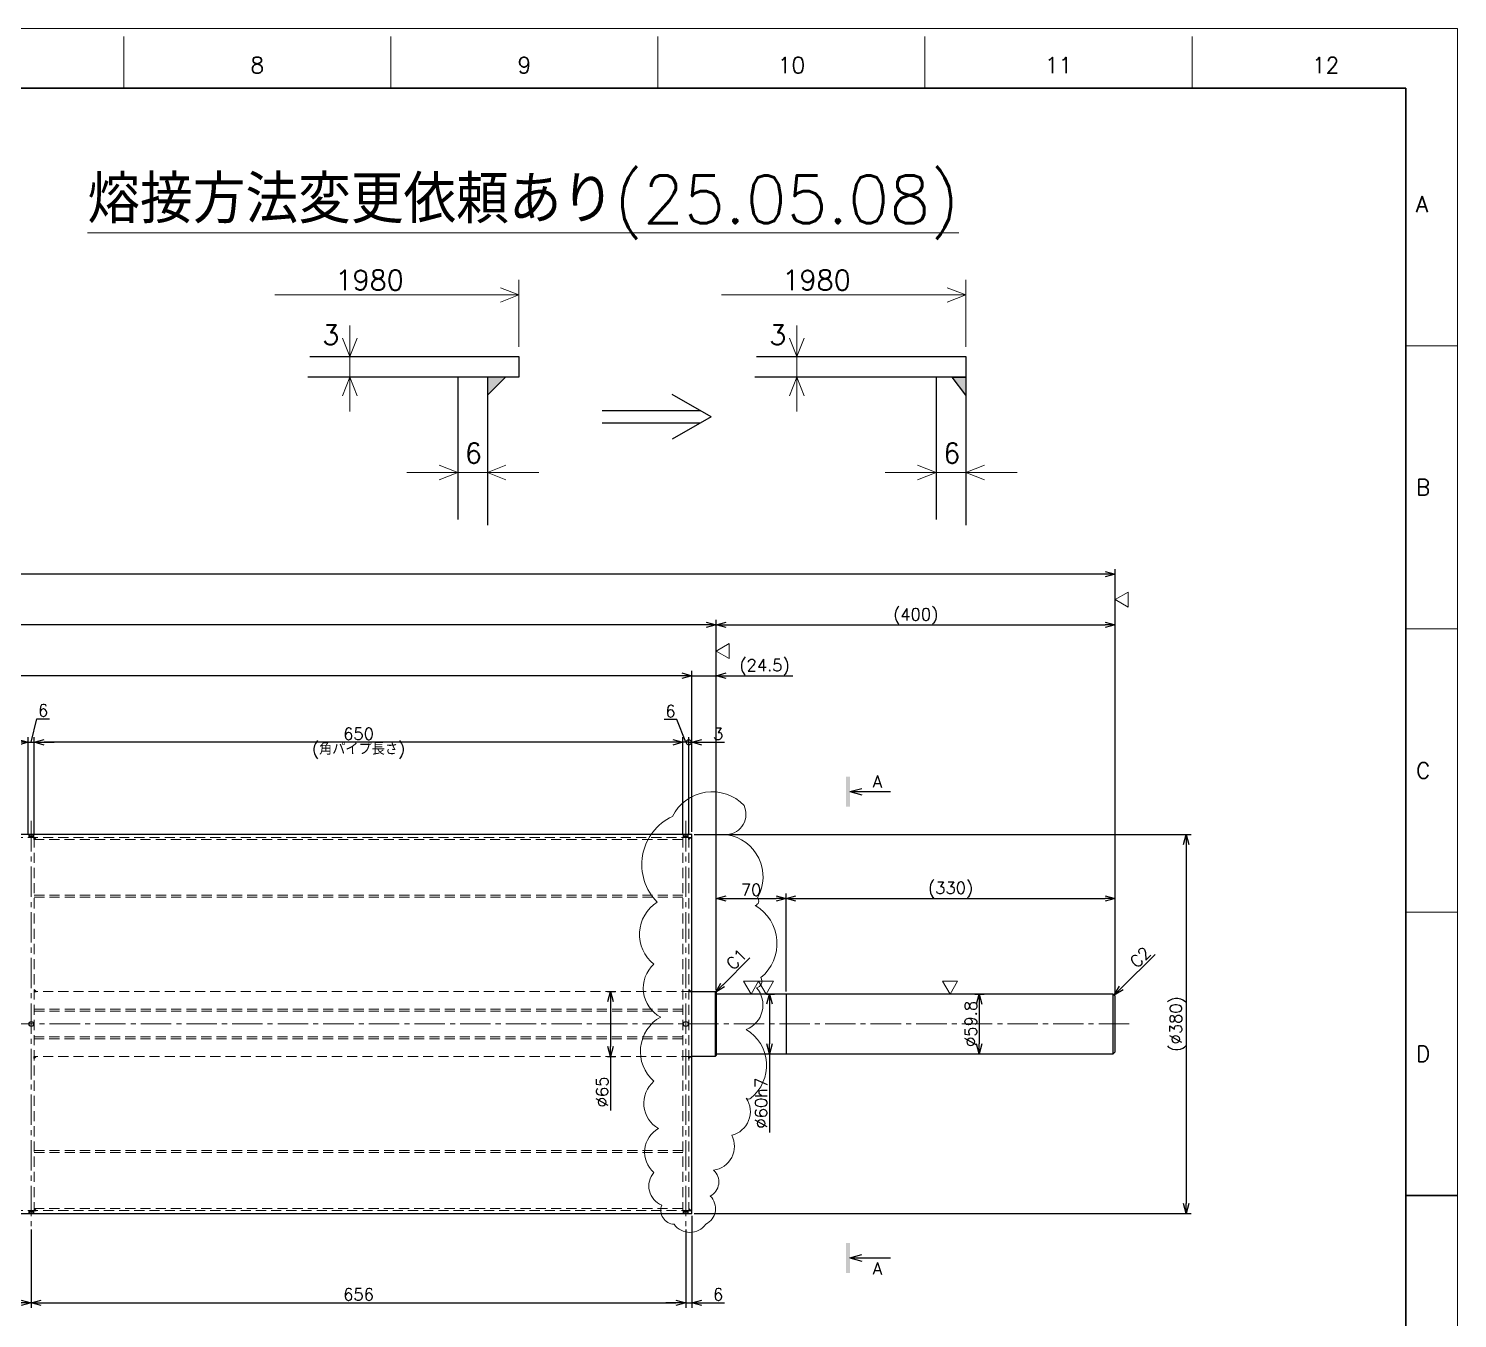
# Model space of a CAD drawing. Header units: millimetres. Extents: x 0 to 3313, y -19 to 2332.
# Drawn here: x 1881 to 3313, y 1038 to 2332 of the extents above; entities that cross this region are included whole.
import ezdxf
from ezdxf.enums import TextEntityAlignment as Align

# ---------------------------------------------------------------- set-up
doc = ezdxf.new("R2010")
doc.units = ezdxf.units.MM
doc.header["$LTSCALE"] = 1.6
doc.header["$PDMODE"] = 99
doc.header["$PDSIZE"] = 1
doc.linetypes.add('CENTER2', pattern=[28.575, 19.05, -3.175, 3.175, -3.175])
doc.linetypes.add('HIDDEN', pattern=[9.525, 6.35, -3.175])
for name, color, linetype, lineweight in [('01_NORMAL', 7, 'Continuous', 25), ('02_SLIM', 4, 'Continuous', 13), ('04_HIDDEN', 2, 'HIDDEN', 13), ('05_CENTER', 4, 'CENTER2', 13), ('07_TEXT', 3, 'Continuous', 13), ('08_DIM', 3, 'Continuous', 13), ('90_FRAME', 5, 'Continuous', 35)]:
    doc.layers.add(name, color=color, linetype=linetype, lineweight=lineweight)
doc.layers.add('91_BLANK', color=5, linetype='Continuous', lineweight=0, plot=False)
doc.styles.add('KSS_TXT', font='txt.shx', dxfattribs={"bigfont": 'extfont2.shx'})
doc.styles.get("Standard").update_dxf_attribs({"font": 'txt.shx', "bigfont": 'extfont2.shx'})
doc.dimstyles.new('KSS_DIM', dxfattribs={"dimscale": 4, "dimtxt": 3, "dimasz": 2.5, "dimexe": 1.25, "dimexo": 0.625, "dimtad": 1, "dimdsep": 46, "dimtxsty": 'KSS_TXT', "dimblk": 'OPEN30', "dimcen": 0, "dimazin": 2, "dimtfac": 0.75, "dimtmove": 0, "dimatfit": 3, "dimldrblk": 'OPEN30', "dimfxl": 1.25, "dimtolj": 1, "dimarcsym": 0})

# ---------------------------------------------------------------- blocks, each defined once
blk = doc.blocks.new('A$C67F20274_1_1')
h = blk.add_hatch(color=3)
h.dxf.hatch_style = 1
h.paths.add_polyline_path([(0, -2), (0, 0), (-2, 0)])
at = {"color": 3}
blk.add_lwpolyline([(0, 0), (-2, 0), (-2, 0), (0, -2)], close=True, dxfattribs=at)
blk = doc.blocks.new('_Open30')
at = {"color": 0, "linetype": 'ByBlock', "lineweight": -2}
for p, q in [((-1, 0.27), (0, 0)), ((0, 0), (-1, -0.27)), ((0, 0), (-1, 0))]:
    blk.add_line(p, q, dxfattribs=at)
blk = doc.blocks.new('*D154')
at = {"layer": '08_DIM', "color": 0, "lineweight": -2, "transparency": 16777216}
for p, q in [((2620.2, 1363.6), (2628.3, 1363.6)), ((2623.3, 1353.6), (2623.3, 1313.6)), ((2620.2, 1303.6), (2628.3, 1303.6)), ((2623.3, 1303.6), (2623.3, 1224.7))]:
    blk.add_line(p, q, dxfattribs=at)
at = {"layer": 'Defpoints', "color": 0, "transparency": 16777216}
for p in [(2617.7, 1363.6), (2617.7, 1303.6), (2623.3, 1303.6)]:
    blk.add_point(p, dxfattribs=at)
at = {"layer": '08_DIM', "color": 0, "lineweight": -2, "transparency": 16777216, "xscale": 10, "yscale": 10, "zscale": 10}
for p, rotation in [((2623.3, 1363.6), 90), ((2623.3, 1303.6), 270)]:
    blk.add_blockref('_Open30', p, dxfattribs=dict(at, rotation=rotation))
at = {"layer": '08_DIM', "color": 0, "transparency": 16777216, "insert": (2614.8, 1254.2), "char_height": 12, "attachment_point": 5, "rotation": 90, "style": 'KSS_TXT'}
blk.add_mtext('\\A1;%%C60h7', dxfattribs=at)
blk = doc.blocks.new('*D155')
at = {"layer": '08_DIM', "color": 0, "lineweight": -2, "transparency": 16777216}
for p, q in [((540.8, 1367.6), (540.8, 1738.8)), ((2559.8, 1733.8), (550.8, 1733.8)), ((2569.8, 1367.6), (2569.8, 1738.8))]:
    blk.add_line(p, q, dxfattribs=at)
at = {"layer": 'Defpoints', "color": 0, "transparency": 16777216}
for p in [(540.8, 1733.8), (540.8, 1365.1), (2569.8, 1365.1)]:
    blk.add_point(p, dxfattribs=at)
at = {"layer": '08_DIM', "color": 0, "lineweight": -2, "transparency": 16777216, "xscale": 10, "yscale": 10, "zscale": 10, "rotation": 180}
blk.add_blockref('_Open30', (540.8, 1733.8), dxfattribs=at)
at = {"layer": '08_DIM', "color": 0, "lineweight": -2, "transparency": 16777216, "xscale": 10, "yscale": 10, "zscale": 10}
blk.add_blockref('_Open30', (2569.8, 1733.8), dxfattribs=at)
at = {"layer": '08_DIM', "color": 0, "transparency": 16777216, "insert": (1555.3, 1742.3), "char_height": 12, "attachment_point": 5, "style": 'KSS_TXT'}
blk.add_mtext('\\A1;2029', dxfattribs=at)
blk = doc.blocks.new('*D156')
at = {"layer": '08_DIM', "color": 0, "lineweight": -2, "transparency": 16777216}
for p, q in [((2460.7, 1366.1), (2469, 1366.1)), ((2464, 1356.1), (2464, 1311.1)), ((2460.7, 1301.1), (2469, 1301.1)), ((2464, 1301.1), (2464, 1246.9))]:
    blk.add_line(p, q, dxfattribs=at)
at = {"layer": 'Defpoints', "color": 0, "transparency": 16777216}
for p in [(2458.2, 1366.1), (2464, 1366.1), (2458.2, 1301.1)]:
    blk.add_point(p, dxfattribs=at)
at = {"layer": '08_DIM', "color": 0, "lineweight": -2, "transparency": 16777216, "xscale": 10, "yscale": 10, "zscale": 10}
for p, rotation in [((2464, 1366.1), 90), ((2464, 1301.1), 270)]:
    blk.add_blockref('_Open30', p, dxfattribs=dict(at, rotation=rotation))
at = {"layer": '08_DIM', "color": 0, "transparency": 16777216, "insert": (2455.5, 1265.4), "char_height": 12, "attachment_point": 5, "rotation": 90, "style": 'KSS_TXT'}
blk.add_mtext('\\A1;%%C65', dxfattribs=at)
blk = doc.blocks.new('*D157')
at = {"layer": '08_DIM', "color": 0, "lineweight": -2, "transparency": 16777216}
for p, q in [((2569.8, 1367.6), (2569.8, 1738.8)), ((2579.8, 1733.8), (2959.8, 1733.8)), ((2969.8, 1364), (2969.8, 1738.8))]:
    blk.add_line(p, q, dxfattribs=at)
at = {"layer": 'Defpoints', "color": 0, "transparency": 16777216}
for p in [(2969.8, 1733.8), (2569.8, 1365.1), (2969.8, 1361.5)]:
    blk.add_point(p, dxfattribs=at)
at = {"layer": '08_DIM', "color": 0, "lineweight": -2, "transparency": 16777216, "xscale": 10, "yscale": 10, "zscale": 10, "rotation": 180}
blk.add_blockref('_Open30', (2569.8, 1733.8), dxfattribs=at)
at = {"layer": '08_DIM', "color": 0, "lineweight": -2, "transparency": 16777216, "xscale": 10, "yscale": 10, "zscale": 10}
blk.add_blockref('_Open30', (2969.8, 1733.8), dxfattribs=at)
at = {"layer": '08_DIM', "color": 0, "transparency": 16777216, "insert": (2769.8, 1742.3), "char_height": 12, "attachment_point": 5, "style": 'KSS_TXT'}
blk.add_mtext('\\A1;(400)', dxfattribs=at)
blk = doc.blocks.new('*D158')
at = {"layer": '08_DIM', "color": 0, "lineweight": -2, "transparency": 16777216}
for p, q in [((469.8, 1365.1), (469.8, 1789.5)), ((2959.8, 1784.5), (479.8, 1784.5)), ((2969.8, 1364), (2969.8, 1789.5))]:
    blk.add_line(p, q, dxfattribs=at)
at = {"layer": 'Defpoints', "color": 0, "transparency": 16777216}
for p in [(469.8, 1784.5), (469.8, 1362.6), (2969.8, 1361.5)]:
    blk.add_point(p, dxfattribs=at)
at = {"layer": '08_DIM', "color": 0, "lineweight": -2, "transparency": 16777216, "xscale": 10, "yscale": 10, "zscale": 10, "rotation": 180}
blk.add_blockref('_Open30', (469.8, 1784.5), dxfattribs=at)
at = {"layer": '08_DIM', "color": 0, "lineweight": -2, "transparency": 16777216, "xscale": 10, "yscale": 10, "zscale": 10}
blk.add_blockref('_Open30', (2969.8, 1784.5), dxfattribs=at)
at = {"layer": '08_DIM', "color": 0, "transparency": 16777216, "insert": (1719.8, 1793), "char_height": 12, "attachment_point": 5, "style": 'KSS_TXT'}
blk.add_mtext('\\A1;2500', dxfattribs=at)
blk = doc.blocks.new('_DotSmall')
at = {"color": 0, "linetype": 'ByBlock', "const_width": 0.5}
blk.add_lwpolyline([(-0.0625, 0, 1), (0.0625, 0, 1)], format="xyb", close=True, dxfattribs=at)
blk = doc.blocks.new('*D159')
at = {"layer": '08_DIM', "color": 0, "lineweight": -2, "transparency": 16777216}
for p, q in [((2542.3, 1523.1), (2542.3, 1621)), ((2545.3, 1526.1), (2545.3, 1621)), ((2542.3, 1616), (2532.3, 1616)), ((2542.3, 1616), (2545.3, 1616)), ((2555.3, 1616), (2578.3, 1616))]:
    blk.add_line(p, q, dxfattribs=at)
at = {"layer": 'Defpoints', "color": 0, "transparency": 16777216}
for p in [(2545.3, 1616), (2542.3, 1520.6), (2545.3, 1523.6)]:
    blk.add_point(p, dxfattribs=at)
at = {"layer": '08_DIM', "color": 0, "lineweight": -2, "transparency": 16777216, "xscale": 10, "yscale": 10, "zscale": 10}
blk.add_blockref('_DotSmall', (2542.3, 1616), dxfattribs=at)
at = {"layer": '08_DIM', "color": 0, "lineweight": -2, "transparency": 16777216, "xscale": 10, "yscale": 10, "zscale": 10, "rotation": 180}
blk.add_blockref('_Open30', (2545.3, 1616), dxfattribs=at)
at = {"layer": '08_DIM', "color": 0, "transparency": 16777216, "insert": (2571.8, 1624.5), "char_height": 12, "attachment_point": 5, "style": 'KSS_TXT'}
blk.add_mtext('\\A1;3', dxfattribs=at)
blk = doc.blocks.new('*D160')
at = {"layer": '08_DIM', "color": 0, "lineweight": -2, "transparency": 16777216}
for p, q in [((565.3, 1526.1), (565.3, 1687.8)), ((2535.3, 1682.8), (575.3, 1682.8)), ((2545.3, 1526.1), (2545.3, 1687.8))]:
    blk.add_line(p, q, dxfattribs=at)
at = {"layer": 'Defpoints', "color": 0, "transparency": 16777216}
for p in [(565.3, 1682.8), (565.3, 1523.6), (2545.3, 1523.6)]:
    blk.add_point(p, dxfattribs=at)
at = {"layer": '08_DIM', "color": 0, "lineweight": -2, "transparency": 16777216, "xscale": 10, "yscale": 10, "zscale": 10, "rotation": 180}
blk.add_blockref('_Open30', (565.3, 1682.8), dxfattribs=at)
at = {"layer": '08_DIM', "color": 0, "lineweight": -2, "transparency": 16777216, "xscale": 10, "yscale": 10, "zscale": 10}
blk.add_blockref('_Open30', (2545.3, 1682.8), dxfattribs=at)
at = {"layer": '08_DIM', "color": 0, "transparency": 16777216, "insert": (1555.3, 1691.3), "char_height": 12, "attachment_point": 5, "style": 'KSS_TXT'}
blk.add_mtext('\\A1;1980', dxfattribs=at)
blk = doc.blocks.new('*D161')
at = {"layer": '08_DIM', "color": 0, "lineweight": -2, "transparency": 16777216}
for p, q in [((2530.5, 1638.8), (2517.5, 1638.8)), ((2539.3, 1616), (2530.5, 1638.8)), ((2536.3, 1523.1), (2536.3, 1621)), ((2542.3, 1523.1), (2542.3, 1621)), ((2526.3, 1616), (2516.3, 1616)), ((2542.3, 1616), (2536.3, 1616)), ((2542.3, 1616), (2536.3, 1616)), ((2542.3, 1616), (2552.3, 1616))]:
    blk.add_line(p, q, dxfattribs=at)
at = {"layer": 'Defpoints', "color": 0, "transparency": 16777216}
for p in [(2536.3, 1616), (2536.3, 1520.6), (2542.3, 1520.6)]:
    blk.add_point(p, dxfattribs=at)
at = {"layer": '08_DIM', "color": 0, "lineweight": -2, "transparency": 16777216, "xscale": 10, "yscale": 10, "zscale": 10}
blk.add_blockref('_Open30', (2536.3, 1616), dxfattribs=at)
at = {"layer": '08_DIM', "color": 0, "lineweight": -2, "transparency": 16777216, "xscale": 10, "yscale": 10, "zscale": 10, "rotation": 180}
blk.add_blockref('_DotSmall', (2542.3, 1616), dxfattribs=at)
at = {"layer": '08_DIM', "color": 0, "transparency": 16777216, "insert": (2524, 1647.3), "char_height": 12, "attachment_point": 5, "style": 'KSS_TXT'}
blk.add_mtext('\\A1;6', dxfattribs=at)
blk = doc.blocks.new('*D166')
at = {"layer": '08_DIM', "color": 0, "lineweight": -2, "transparency": 16777216}
for p, q in [((1883.3, 1616), (1888.7, 1639.5)), ((1888.7, 1639.5), (1901.7, 1639.5)), ((1880.3, 1523.1), (1880.3, 1621)), ((1886.3, 1523.1), (1886.3, 1621)), ((1870.3, 1616), (1860.3, 1616)), ((1880.3, 1616), (1886.3, 1616)), ((1880.3, 1616), (1886.3, 1616)), ((1896.3, 1616), (1906.3, 1616))]:
    blk.add_line(p, q, dxfattribs=at)
at = {"layer": 'Defpoints', "color": 0, "transparency": 16777216}
for p in [(1886.3, 1616), (1880.3, 1520.6), (1886.3, 1520.6)]:
    blk.add_point(p, dxfattribs=at)
at = {"layer": '08_DIM', "color": 0, "lineweight": -2, "transparency": 16777216, "xscale": 10, "yscale": 10, "zscale": 10}
blk.add_blockref('_Open30', (1880.3, 1616), dxfattribs=at)
at = {"layer": '08_DIM', "color": 0, "lineweight": -2, "transparency": 16777216, "xscale": 10, "yscale": 10, "zscale": 10, "rotation": 180}
blk.add_blockref('_Open30', (1886.3, 1616), dxfattribs=at)
at = {"layer": '08_DIM', "color": 0, "transparency": 16777216, "insert": (1895.2, 1648), "char_height": 12, "attachment_point": 5, "style": 'KSS_TXT'}
blk.add_mtext('\\A1;6', dxfattribs=at)
blk = doc.blocks.new('*D167')
at = {"layer": '08_DIM', "color": 0, "lineweight": -2, "transparency": 16777216}
for p, q in [((2547.8, 1523.6), (3046, 1523.6)), ((3041, 1513.6), (3041, 1153.6)), ((2547.8, 1143.6), (3046, 1143.6))]:
    blk.add_line(p, q, dxfattribs=at)
at = {"layer": 'Defpoints', "color": 0, "transparency": 16777216}
for p in [(2545.3, 1523.6), (2545.3, 1143.6), (3041, 1143.6)]:
    blk.add_point(p, dxfattribs=at)
at = {"layer": '08_DIM', "color": 0, "lineweight": -2, "transparency": 16777216, "xscale": 10, "yscale": 10, "zscale": 10}
for p, rotation in [((3041, 1523.6), 90), ((3041, 1143.6), 270)]:
    blk.add_blockref('_Open30', p, dxfattribs=dict(at, rotation=rotation))
at = {"layer": '08_DIM', "color": 0, "transparency": 16777216, "insert": (3032.5, 1333.6), "char_height": 12, "attachment_point": 5, "rotation": 90, "style": 'KSS_TXT'}
blk.add_mtext('\\A1;(%%C380)', dxfattribs=at)
blk = doc.blocks.new('*D168')
at = {"layer": '08_DIM', "color": 0, "lineweight": -2, "transparency": 16777216}
for p, q in [((2569.8, 1367.6), (2569.8, 1464.5)), ((2639.8, 1366.1), (2639.8, 1464.5)), ((2579.8, 1459.5), (2629.8, 1459.5))]:
    blk.add_line(p, q, dxfattribs=at)
at = {"layer": 'Defpoints', "color": 0, "transparency": 16777216}
for p in [(2639.8, 1459.5), (2569.8, 1365.1), (2639.8, 1363.6)]:
    blk.add_point(p, dxfattribs=at)
at = {"layer": '08_DIM', "color": 0, "lineweight": -2, "transparency": 16777216, "xscale": 10, "yscale": 10, "zscale": 10, "rotation": 180}
blk.add_blockref('_Open30', (2569.8, 1459.5), dxfattribs=at)
at = {"layer": '08_DIM', "color": 0, "lineweight": -2, "transparency": 16777216, "xscale": 10, "yscale": 10, "zscale": 10}
blk.add_blockref('_Open30', (2639.8, 1459.5), dxfattribs=at)
at = {"layer": '08_DIM', "color": 0, "transparency": 16777216, "insert": (2604.8, 1468), "char_height": 12, "attachment_point": 5, "style": 'KSS_TXT'}
blk.add_mtext('\\A1;70', dxfattribs=at)
blk = doc.blocks.new('*D169')
at = {"layer": '08_DIM', "color": 0, "lineweight": -2, "transparency": 16777216}
for p, q in [((2639.8, 1366.1), (2639.8, 1464.5)), ((2969.8, 1364), (2969.8, 1464.5)), ((2649.8, 1459.5), (2959.8, 1459.5))]:
    blk.add_line(p, q, dxfattribs=at)
at = {"layer": 'Defpoints', "color": 0, "transparency": 16777216}
for p in [(2969.8, 1459.5), (2639.8, 1363.6), (2969.8, 1361.5)]:
    blk.add_point(p, dxfattribs=at)
at = {"layer": '08_DIM', "color": 0, "lineweight": -2, "transparency": 16777216, "xscale": 10, "yscale": 10, "zscale": 10, "rotation": 180}
blk.add_blockref('_Open30', (2639.8, 1459.5), dxfattribs=at)
at = {"layer": '08_DIM', "color": 0, "lineweight": -2, "transparency": 16777216, "xscale": 10, "yscale": 10, "zscale": 10}
blk.add_blockref('_Open30', (2969.8, 1459.5), dxfattribs=at)
at = {"layer": '08_DIM', "color": 0, "transparency": 16777216, "insert": (2804.8, 1468), "char_height": 12, "attachment_point": 5, "style": 'KSS_TXT'}
blk.add_mtext('\\A1;(330)', dxfattribs=at)
blk = doc.blocks.new('*D170')
at = {"layer": '08_DIM', "color": 0, "lineweight": -2, "transparency": 16777216}
for p, q in [((2829, 1363.5), (2838.5, 1363.5)), ((2833.5, 1353.5), (2833.5, 1313.7)), ((2829, 1303.7), (2838.5, 1303.7))]:
    blk.add_line(p, q, dxfattribs=at)
at = {"layer": 'Defpoints', "color": 0, "transparency": 16777216}
for p in [(2826.5, 1363.5), (2826.5, 1303.7), (2833.5, 1303.7)]:
    blk.add_point(p, dxfattribs=at)
at = {"layer": '08_DIM', "color": 0, "lineweight": -2, "transparency": 16777216, "xscale": 10, "yscale": 10, "zscale": 10}
for p, rotation in [((2833.5, 1363.5), 90), ((2833.5, 1303.7), 270)]:
    blk.add_blockref('_Open30', p, dxfattribs=dict(at, rotation=rotation))
at = {"layer": '08_DIM', "color": 0, "transparency": 16777216, "insert": (2825, 1333.6), "char_height": 12, "attachment_point": 5, "rotation": 90, "style": 'KSS_TXT'}
blk.add_mtext('\\A1;%%C59.8', dxfattribs=at)
blk = doc.blocks.new('*D172')
at = {"layer": '08_DIM', "color": 0, "lineweight": -2, "transparency": 16777216}
for p, q in [((1886.3, 1523.1), (1886.3, 1621)), ((2536.3, 1523.1), (2536.3, 1621)), ((2526.3, 1616), (1896.3, 1616))]:
    blk.add_line(p, q, dxfattribs=at)
at = {"layer": 'Defpoints', "color": 0, "transparency": 16777216}
for p in [(1886.3, 1616), (1886.3, 1520.6), (2536.3, 1520.6)]:
    blk.add_point(p, dxfattribs=at)
at = {"layer": '08_DIM', "color": 0, "lineweight": -2, "transparency": 16777216, "xscale": 10, "yscale": 10, "zscale": 10, "rotation": 180}
blk.add_blockref('_Open30', (1886.3, 1616), dxfattribs=at)
at = {"layer": '08_DIM', "color": 0, "lineweight": -2, "transparency": 16777216, "xscale": 10, "yscale": 10, "zscale": 10}
blk.add_blockref('_Open30', (2536.3, 1616), dxfattribs=at)
at = {"layer": '08_DIM', "color": 0, "transparency": 16777216, "char_height": 12, "attachment_point": 5, "style": 'KSS_TXT'}
for s, insert in [('\\A1;650', (2211.3, 1624.5)), ('\\A1;(角パイプ長さ)', (2211.3, 1607.5))]:
    blk.add_mtext(s, dxfattribs=dict(at, insert=insert))
blk = doc.blocks.new('*D176')
at = {"layer": '08_DIM', "color": 0, "lineweight": -2, "transparency": 16777216}
for p, q in [((2535.3, 1682.8), (2525.3, 1682.8)), ((2545.3, 1526.1), (2545.3, 1687.8)), ((2545.3, 1682.8), (2569.8, 1682.8)), ((2569.8, 1367.6), (2569.8, 1687.8)), ((2579.8, 1682.8), (2646.8, 1682.8))]:
    blk.add_line(p, q, dxfattribs=at)
at = {"layer": 'Defpoints', "color": 0, "transparency": 16777216}
for p in [(2569.8, 1682.8), (2545.3, 1523.6), (2569.8, 1365.1)]:
    blk.add_point(p, dxfattribs=at)
at = {"layer": '08_DIM', "color": 0, "lineweight": -2, "transparency": 16777216, "xscale": 10, "yscale": 10, "zscale": 10}
blk.add_blockref('_Open30', (2545.3, 1682.8), dxfattribs=at)
at = {"layer": '08_DIM', "color": 0, "lineweight": -2, "transparency": 16777216, "xscale": 10, "yscale": 10, "zscale": 10, "rotation": 180}
blk.add_blockref('_Open30', (2569.8, 1682.8), dxfattribs=at)
at = {"layer": '08_DIM', "color": 0, "transparency": 16777216, "insert": (2618.3, 1691.3), "char_height": 12, "attachment_point": 5, "style": 'KSS_TXT'}
blk.add_mtext('\\A1;(24.5)', dxfattribs=at)
blk = doc.blocks.new('*D177')
at = {"layer": '08_DIM', "color": 0, "lineweight": -2, "transparency": 16777216}
blk.add_line((2975.9, 1369.5), (3009.7, 1403.3), dxfattribs=at)
at = {"layer": 'Defpoints', "color": 0, "transparency": 16777216}
for p in [(3032.9, 1426.6), (3032.9, 1426.6), (2968.8, 1362.5)]:
    blk.add_point(p, dxfattribs=at)
at = {"layer": '08_DIM', "color": 0, "lineweight": -2, "transparency": 16777216, "xscale": 10, "yscale": 10, "zscale": 10, "rotation": 225}
blk.add_blockref('_Open30', (2968.8, 1362.5), dxfattribs=at)
at = {"layer": '08_DIM', "color": 0, "transparency": 16777216, "insert": (2994.9, 1400.5), "char_height": 12, "attachment_point": 5, "rotation": 45, "style": 'KSS_TXT'}
blk.add_mtext('\\A1;C2', dxfattribs=at)
blk = doc.blocks.new('*D178')
at = {"layer": '08_DIM', "color": 0, "lineweight": -2, "transparency": 16777216}
blk.add_line((2576.4, 1372.6), (2603.7, 1399.9), dxfattribs=at)
at = {"layer": 'Defpoints', "color": 0, "transparency": 16777216}
for p in [(2623.2, 1419.4), (2623.2, 1419.4), (2569.3, 1365.6)]:
    blk.add_point(p, dxfattribs=at)
at = {"layer": '08_DIM', "color": 0, "lineweight": -2, "transparency": 16777216, "xscale": 10, "yscale": 10, "zscale": 10, "rotation": 225}
blk.add_blockref('_Open30', (2569.3, 1365.6), dxfattribs=at)
at = {"layer": '08_DIM', "color": 0, "transparency": 16777216, "insert": (2590.2, 1398.5), "char_height": 12, "attachment_point": 5, "rotation": 45, "style": 'KSS_TXT'}
blk.add_mtext('\\A1;C1', dxfattribs=at)
blk = doc.blocks.new('p1ba02')
for p, q in [((-1.5, 2.6), (1.5, 2.6)), ((0, 0), (-1.5, 2.6)), ((1.5, 2.6), (0, 0)), ((3, 0), (1.5, 2.6)), ((1.5, 2.6), (4.5, 2.6)), ((4.5, 2.6), (3, 0))]:
    blk.add_line(p, q)
blk = doc.blocks.new('p1ba01')
for p, q in [((0, 0), (-1.5, 2.6)), ((-1.5, 2.6), (1.5, 2.6)), ((1.5, 2.6), (0, 0))]:
    blk.add_line(p, q)
blk = doc.blocks.new('*D185')
at = {"layer": '08_DIM', "color": 0, "lineweight": -2, "transparency": 16777216}
for p, q in [((1227.3, 1127.5), (1227.3, 1048.9)), ((1883.3, 1127.5), (1883.3, 1048.9)), ((1237.3, 1053.9), (1873.3, 1053.9))]:
    blk.add_line(p, q, dxfattribs=at)
at = {"layer": 'Defpoints', "color": 0, "transparency": 16777216}
for p in [(1227.3, 1130), (1883.3, 1130), (1883.3, 1053.9)]:
    blk.add_point(p, dxfattribs=at)
at = {"layer": '08_DIM', "color": 0, "lineweight": -2, "transparency": 16777216, "xscale": 10, "yscale": 10, "zscale": 10, "rotation": 180}
blk.add_blockref('_Open30', (1227.3, 1053.9), dxfattribs=at)
at = {"layer": '08_DIM', "color": 0, "lineweight": -2, "transparency": 16777216, "xscale": 10, "yscale": 10, "zscale": 10}
blk.add_blockref('_Open30', (1883.3, 1053.9), dxfattribs=at)
at = {"layer": '08_DIM', "color": 0, "transparency": 16777216, "insert": (1555.3, 1062.4), "char_height": 12, "attachment_point": 5, "style": 'KSS_TXT'}
blk.add_mtext('\\A1;656', dxfattribs=at)
blk = doc.blocks.new('*D186')
at = {"layer": '08_DIM', "color": 0, "lineweight": -2, "transparency": 16777216}
for p, q in [((1883.3, 1127.5), (1883.3, 1048.9)), ((2539.3, 1127.5), (2539.3, 1048.9)), ((1893.3, 1053.9), (2529.3, 1053.9))]:
    blk.add_line(p, q, dxfattribs=at)
at = {"layer": 'Defpoints', "color": 0, "transparency": 16777216}
for p in [(1883.3, 1130), (2539.3, 1130), (2539.3, 1053.9)]:
    blk.add_point(p, dxfattribs=at)
at = {"layer": '08_DIM', "color": 0, "lineweight": -2, "transparency": 16777216, "xscale": 10, "yscale": 10, "zscale": 10, "rotation": 180}
blk.add_blockref('_Open30', (1883.3, 1053.9), dxfattribs=at)
at = {"layer": '08_DIM', "color": 0, "lineweight": -2, "transparency": 16777216, "xscale": 10, "yscale": 10, "zscale": 10}
blk.add_blockref('_Open30', (2539.3, 1053.9), dxfattribs=at)
at = {"layer": '08_DIM', "color": 0, "transparency": 16777216, "insert": (2211.3, 1062.4), "char_height": 12, "attachment_point": 5, "style": 'KSS_TXT'}
blk.add_mtext('\\A1;656', dxfattribs=at)
blk = doc.blocks.new('*D187')
at = {"layer": '08_DIM', "color": 0, "lineweight": -2, "transparency": 16777216}
for p, q in [((2545.3, 1141.1), (2545.3, 1048.9)), ((2539.3, 1127.5), (2539.3, 1048.9)), ((2529.3, 1053.9), (2519.3, 1053.9)), ((2539.3, 1053.9), (2545.3, 1053.9)), ((2555.3, 1053.9), (2578.3, 1053.9))]:
    blk.add_line(p, q, dxfattribs=at)
at = {"layer": 'Defpoints', "color": 0, "transparency": 16777216}
for p in [(2545.3, 1143.6), (2539.3, 1130), (2545.3, 1053.9)]:
    blk.add_point(p, dxfattribs=at)
at = {"layer": '08_DIM', "color": 0, "lineweight": -2, "transparency": 16777216, "xscale": 10, "yscale": 10, "zscale": 10}
blk.add_blockref('_Open30', (2539.3, 1053.9), dxfattribs=at)
at = {"layer": '08_DIM', "color": 0, "lineweight": -2, "transparency": 16777216, "xscale": 10, "yscale": 10, "zscale": 10, "rotation": 180}
blk.add_blockref('_Open30', (2545.3, 1053.9), dxfattribs=at)
at = {"layer": '08_DIM', "color": 0, "transparency": 16777216, "insert": (2571.8, 1062.4), "char_height": 12, "attachment_point": 5, "style": 'KSS_TXT'}
blk.add_mtext('\\A1;6', dxfattribs=at)
blk = doc.blocks.new('seca02')
for q in [(3.5, 0.8), (3.5, -0.8), (10.64, 0)]:
    blk.add_line((0.5, 0), q)
blk.add_solid([(-0.5, 3.76), (-0.5, -3.76), (0.5, 3.76), (0.5, -3.76)])
blk.add_attdef('A', text='', height=3).set_placement((7.37, 2.5), align=Align.MIDDLE)

msp = doc.modelspace()

# ---------------------------------------------------------------- hatches: boundary and pattern name
h = msp.add_hatch(color=1)
h.dxf.hatch_style = 1
h.paths.add_polyline_path([(2358.515, 1982.156), (2340.515, 1982.156), (2340.515, 1964.156)])
h = msp.add_hatch(color=1)
h.dxf.hatch_style = 1
h.paths.add_polyline_path([(2820.043, 1964.156), (2820.043, 1982.156), (2806.384, 1982.156)])
h = msp.add_hatch(color=3)
h.dxf.hatch_style = 1
h.paths.add_polyline_path([(1885.819, 1520.563), (1885.819, 1522.776, -0.11176047), (1883.319, 1522.211), (1883.319, 1520.563)])
h.paths.add_polyline_path([(1883.319, 1520.563), (1883.319, 1522.211, -0.11176198), (1880.819, 1522.776), (1880.819, 1520.563)])
h = msp.add_hatch(color=3)
h.dxf.hatch_style = 1
h.paths.add_polyline_path([(2536.819, 1520.563), (2536.819, 1522.776, 0.11176047), (2539.319, 1522.211), (2539.319, 1520.563)])
h.paths.add_polyline_path([(2539.319, 1520.563), (2539.319, 1522.211, 0.11176198), (2541.819, 1522.776), (2541.819, 1520.563)])
h = msp.add_hatch(color=3)
h.dxf.hatch_style = 1
h.paths.add_polyline_path([(1880.819, 1146.563), (1880.819, 1144.35, -0.11176047), (1883.319, 1144.916), (1883.319, 1146.563)])
h.paths.add_polyline_path([(1883.319, 1146.563), (1883.319, 1144.916, -0.11176198), (1885.819, 1144.35), (1885.819, 1146.563)])
h = msp.add_hatch(color=3)
h.dxf.hatch_style = 1
h.paths.add_polyline_path([(2541.819, 1146.563), (2541.819, 1144.35, 0.11176047), (2539.319, 1144.916), (2539.319, 1146.563)])
h.paths.add_polyline_path([(2539.319, 1146.563), (2539.319, 1144.916, 0.11176198), (2536.819, 1144.35), (2536.819, 1146.563)])

# ---------------------------------------------------------------- linework, layer by layer
for p, q in [((2564.665, 1942.433), (2525.791, 1964.876)), ((2455.485, 1948.614), (2553.959, 1948.614)), ((2455.485, 1936.253), (2553.959, 1936.253)), ((2564.665, 1942.433), (2525.791, 1919.991)), ((2639.819, 1363.563), (2639.819, 1303.563))]:
    msp.add_line(p, q)
at = {"color": 0}
for p, q in [((2545.319, 1366.063), (2568.819, 1366.063)), ((2568.819, 1366.063), (2568.819, 1301.063)), ((2568.819, 1366.063), (2569.819, 1365.063)), ((2569.819, 1365.063), (2569.819, 1302.063)), ((2639.819, 1363.563), (2569.819, 1363.563)), ((2967.819, 1363.463), (2639.819, 1363.463)), ((2967.819, 1303.663), (2967.819, 1363.463)), ((2967.819, 1363.463), (2969.819, 1361.463)), ((2969.819, 1305.663), (2969.819, 1361.463)), ((2569.819, 1303.563), (2639.819, 1303.563)), ((2639.819, 1303.663), (2967.819, 1303.663)), ((2969.819, 1305.663), (2967.819, 1303.663)), ((2568.819, 1301.063), (2545.319, 1301.063)), ((2568.819, 1301.063), (2569.819, 1302.063))]:
    msp.add_line(p, q, dxfattribs=at)
at = {"color": 1}
for points in [[(2340.515, 1982.156), (2340.515, 1964.156), (2358.515, 1982.156), (2340.515, 1982.156)], [(2820.043, 1982.156), (2820.043, 1964.156), (2806.384, 1982.156), (2820.043, 1982.156)]]:
    msp.add_lwpolyline(points, dxfattribs=at)
at = {"color": 0}
msp.add_lwpolyline([(2545.319, 1523.563), (565.319, 1523.563), (565.319, 1143.563), (2545.319, 1143.563)], close=True, dxfattribs=at)
for centre in [(1883.319, 1333.563), (2539.319, 1333.563)]:
    msp.add_circle(centre, 2.5)
at = {"color": 3}
for centre, start, end in [((1883.319, 1528.016), 244.492066, 295.507934), ((2539.319, 1528.016), 244.492066, 295.507934), ((1883.319, 1139.11), 64.492066, 115.507934), ((2539.319, 1139.11), 64.492066, 115.507934)]:
    msp.add_arc(centre, 5.805, start, end, dxfattribs=at)
at = {"layer": '01_NORMAL', "color": 1}
for p, q in [((2310.826, 1982.156), (2310.826, 1839.341)), ((2340.515, 1982.156), (2340.515, 1833.777)), ((2790.354, 1982.156), (2790.354, 1839.341)), ((2820.043, 1982.156), (2820.043, 1833.777))]:
    msp.add_line(p, q, dxfattribs=at)
for points in [[(2162.381, 2002.756), (2372.059, 2002.756), (2372.059, 1982.156), (2160.526, 1982.156)], [(2610.366, 2002.756), (2820.043, 2002.756), (2820.043, 1982.156), (2608.51, 1982.156)]]:
    msp.add_lwpolyline(points, dxfattribs=at)
at = {"layer": '02_SLIM', "color": 1}
msp.add_lwpolyline([(2526.02, 1541.638, -0.52056705), (2597.752, 1552.727, -0.52056705), (2597.752, 1552.727, -0.52056705), (2580.811, 1523.376, -0.52056705), (2611.304, 1460.159, -0.52056705), (2611.304, 1460.159, -0.52056705), (2609.045, 1452.257, -0.52056705), (2614.692, 1380.009, -0.52056705), (2614.692, 1380.009, -0.52056705), (2610.175, 1369.849, -0.52056705), (2600.01, 1328.08, -0.52056705), (2604.528, 1259.219, -0.52056705), (2604.528, 1259.219, -0.52056705), (2600.01, 1259.219, -0.52056705), (2585.328, 1221.966, -0.52056705), (2567.259, 1186.97, -0.52056705), (2563.87, 1161.006, -0.52056705), (2559.353, 1132.784, -0.52056705), (2527.731, 1132.784, -0.52056705), (2515.308, 1151.975, -0.52056705), (2507.402, 1184.713, -0.52056705), (2511.919, 1228.739, -0.52056705), (2507.402, 1276.152, -0.52056705), (2514.178, 1340.498, -0.52056705), (2507.402, 1393.555, -0.52056705), (2510.79, 1455.643, -0.52056705)], format="xyb", close=True, dxfattribs=at)
at = {"layer": '04_HIDDEN'}
for p, q in [((2545.319, 1520.563), (565.319, 1520.563)), ((1880.819, 1523.563), (1880.819, 1520.563)), ((1885.819, 1523.563), (1885.819, 1520.563)), ((1886.319, 1520.563), (1886.319, 1146.563)), ((2536.319, 1518.563), (1886.319, 1518.563)), ((2536.319, 1520.563), (2536.319, 1146.563)), ((2536.819, 1523.563), (2536.819, 1520.563)), ((2541.819, 1523.563), (2541.819, 1520.563)), ((2542.319, 1520.563), (2542.319, 1146.563)), ((1886.319, 1462.563), (2536.319, 1462.563)), ((1886.319, 1460.563), (2536.319, 1460.563)), ((2545.319, 1366.063), (1886.319, 1366.063)), ((1886.319, 1348.563), (2536.319, 1348.563)), ((1886.319, 1346.563), (2536.319, 1346.563)), ((2536.319, 1320.563), (1886.319, 1320.563)), ((2536.319, 1318.563), (1886.319, 1318.563)), ((2545.319, 1301.063), (1886.319, 1301.063)), ((1886.319, 1206.563), (2536.319, 1206.563)), ((1886.319, 1204.563), (2536.319, 1204.563)), ((2545.319, 1146.563), (565.319, 1146.563)), ((1880.819, 1143.563), (1880.819, 1146.563)), ((1885.819, 1143.563), (1885.819, 1146.563)), ((2536.319, 1148.563), (1886.319, 1148.563)), ((2536.819, 1143.563), (2536.819, 1146.563)), ((2541.819, 1143.563), (2541.819, 1146.563))]:
    msp.add_line(p, q, dxfattribs=at)
at = {"layer": '05_CENTER'}
for p, q in [((1883.319, 1537.115), (1883.319, 1130.012)), ((2539.319, 1537.115), (2539.319, 1130.012)), ((2983.722, 1333.563), (454.049, 1333.563))]:
    msp.add_line(p, q, dxfattribs=at)
at = {"layer": '08_DIM'}
for p, q in [((2372.059, 2012.512), (2372.059, 2079.821)), ((2820.043, 2012.512), (2820.043, 2079.821)), ((2372.059, 2064.551), (2127.25, 2064.551)), ((2372.059, 2064.551), (2353.453, 2071.871)), ((2372.059, 2064.551), (2353.453, 2057.23)), ((2820.043, 2064.551), (2575.234, 2064.551)), ((2820.043, 2064.551), (2801.437, 2071.871)), ((2820.043, 2064.551), (2801.437, 2057.23)), ((2202.642, 2033.798), (2202.642, 1947.831)), ((2650.626, 2033.798), (2650.626, 1947.831)), ((2202.642, 2002.756), (2195.321, 2021.363)), ((2202.642, 2002.756), (2209.962, 2021.363)), ((2650.626, 2002.756), (2643.306, 2021.363)), ((2650.626, 2002.756), (2657.946, 2021.363)), ((2202.642, 1982.156), (2195.321, 1963.55)), ((2202.642, 1982.156), (2209.962, 1963.55)), ((2650.626, 1982.156), (2643.306, 1963.55)), ((2650.626, 1982.156), (2657.946, 1963.55)), ((2310.826, 1886.435), (2292.219, 1893.755)), ((2340.515, 1886.435), (2359.121, 1893.755)), ((2790.354, 1886.435), (2771.748, 1893.755)), ((2820.043, 1886.435), (2838.65, 1893.755)), ((2391.915, 1886.435), (2259.716, 1886.435)), ((2310.826, 1886.435), (2292.219, 1879.114)), ((2340.515, 1886.435), (2359.121, 1879.114)), ((2871.444, 1886.435), (2739.245, 1886.435)), ((2790.354, 1886.435), (2771.748, 1879.114)), ((2820.043, 1886.435), (2838.65, 1879.114))]:
    msp.add_line(p, q, dxfattribs=at)
at = {"layer": '90_FRAME', "color": 4, "lineweight": 13}
for p, q in [((1975.903, 2271.831), (1975.903, 2323.679)), ((2243.637, 2271.831), (2243.637, 2323.679)), ((2511.371, 2271.831), (2511.371, 2323.679)), ((2779.104, 2271.831), (2779.104, 2323.679)), ((3046.838, 2271.831), (3046.838, 2323.679)), ((3312.803, 2013.69), (3260.956, 2013.69)), ((3312.803, 1729.701), (3260.956, 1729.701)), ((3312.803, 1445.713), (3260.956, 1445.713))]:
    msp.add_line(p, q, dxfattribs=at)
at = {"layer": '90_FRAME'}
msp.add_line((3312.803, 1161.724), (3260.956, 1161.724), dxfattribs=at)
msp.add_lwpolyline([(155.384, 51.616), (3260.956, 51.616), (3260.956, 2271.831), (155.384, 2271.831)], close=True, dxfattribs=at)
at = {"layer": '91_BLANK'}
msp.add_lwpolyline([(0, 0), (3312.803, 0), (3312.803, 2331.679), (0, 2331.679)], close=True, dxfattribs=at)

# ---------------------------------------------------------------- block references
at = {"xscale": 4, "yscale": 4, "zscale": 4}
msp.add_blockref('seca02', (2701.883, 1566.567), dxfattribs=at).add_auto_attribs({'A': 'A'})
at = {"extrusion": (0, 0, -1), "zscale": -1}
for p in [(-1886.319, 1520.563), (-2542.319, 1520.563), (-1886.319, 1301.063), (-2542.319, 1301.063)]:
    msp.add_blockref('A$C67F20274_1_1', p, dxfattribs=at)
at = {"rotation": 180}
for p in [(1886.319, 1366.063), (2542.319, 1366.063), (1886.319, 1146.563), (2542.319, 1146.563)]:
    msp.add_blockref('A$C67F20274_1_1', p, dxfattribs=at)
ref = msp.add_blockref('seca02', (2701.883, 1099.051), dxfattribs=dict(xscale=4, yscale=4, zscale=4))
ref.add_attrib('A', 'A', dxfattribs={"height": 12}).set_placement((2731.382, 1088.52), align=Align.MIDDLE)
at = {"layer": '08_DIM', "xscale": 5, "yscale": 5, "zscale": 5, "rotation": 270}
for p in [(2969.819, 1759.085), (2569.819, 1707.553)]:
    msp.add_blockref('p1ba01', p, dxfattribs=at)
at = {"layer": '08_DIM', "xscale": 5, "yscale": 5, "zscale": 5}
for name, p in [('p1ba02', (2604.819, 1363.563)), ('p1ba01', (2804.238, 1363.463))]:
    msp.add_blockref(name, p, dxfattribs=at)

# ---------------------------------------------------------------- texts
at = {"layer": '07_TEXT', "ltscale": 2, "char_height": 20, "attachment_point": 1}
for s, insert in [('1980', (2188.16, 2089.467)), ('1980', (2636.144, 2089.467)), ('3', (2174.976, 2034.549)), ('3', (2622.96, 2034.549)), ('6', (2317.903, 1915.93)), ('6', (2797.431, 1915.93))]:
    msp.add_mtext_dynamic_manual_height_columns(s, width=86.10152, gutter_width=15, heights=[37.612], dxfattribs=dict(at, insert=insert))
at = {"layer": '08_DIM', "color": 1, "style": 'KSS_TXT'}
msp.add_text('%%U熔接方法変更依頼あり(25.05.08)', height=48, dxfattribs=at).set_placement((1939.588, 2136.479))
at = {"layer": '90_FRAME', "color": 0, "lineweight": 13, "style": 'KSS_TXT'}
for s, p in [('8', (2109.77, 2282.158)), ('9', (2377.504, 2282.158)), ('10', (2645.237, 2282.158)), ('11', (2912.971, 2282.158)), ('12', (3180.705, 2282.158))]:
    msp.add_text(s, height=16, dxfattribs=at).set_placement(p, align=Align.BOTTOM_CENTER)
for s, p in [('A', (3271.263, 2155.685)), ('B', (3271.263, 1871.696)), ('C', (3271.263, 1587.707)), ('D', (3271.263, 1303.718))]:
    msp.add_text(s, height=16, dxfattribs=at).set_placement(p, align=Align.MIDDLE_LEFT)

# ---------------------------------------------------------------- dimensions: what is measured, and where the dimension line sits
at = {"layer": '08_DIM'}
for base, p1, p2, override, picture, middle in [((469.819, 1784.503), (2969.819, 1361.463), (469.819, 1362.563), {"dimscale": 4}, '*D158', (1719.819, 1793.003)), ((540.819, 1733.772), (2569.819, 1365.063), (540.819, 1365.063), {"dimscale": 4}, '*D155', (1555.319, 1742.272)), ((565.319, 1682.823), (2545.319, 1523.563), (565.319, 1523.563), {"dimscale": 4, "dimarcsym": 1}, '*D160', (1555.319, 1691.323)), ((1886.319, 1616.019), (2536.319, 1520.563), (1886.319, 1520.563), {"dimscale": 4, "dimpost": '\\X(角パイプ長さ)'}, '*D172', (2211.319, 1616.019)), ((2545.319, 1616.019), (2542.319, 1520.563), (2545.319, 1523.563), {"dimscale": 4, "dimblk1": 'DotSmall', "dimblk2": 'Open30', "dimsah": 1, "dimarcsym": 1}, '*D159', (2571.819, 1624.519)), ((2639.819, 1459.519), (2569.819, 1365.063), (2639.819, 1363.563), {"dimscale": 4}, '*D168', (2604.819, 1468.019))]:
    dim = msp.add_linear_dim(base=base, p1=p1, p2=p2, angle=180, dimstyle='KSS_DIM', override=override, dxfattribs=at)
    dim.commit()
    dim.dimension.update_dxf_attribs({"geometry": picture, "text_midpoint": middle})
for base, p1, p2, angle, text, picture, middle in [((2969.819, 1733.772), (2569.819, 1365.063), (2969.819, 1361.463), 180, '(<>)', '*D157', (2769.819, 1742.272)), ((3040.997, 1143.563), (2545.319, 1523.563), (2545.319, 1143.563), 90, '(%%C<>)', '*D167', (3032.497, 1333.563)), ((2969.819, 1459.519), (2639.819, 1363.563), (2969.819, 1361.463), 180, '(<>)', '*D169', (2804.819, 1468.019)), ((2833.475, 1303.663), (2826.535, 1363.463), (2826.535, 1303.663), 270, '%%C<>', '*D170', (2824.975, 1333.563))]:
    dim = msp.add_linear_dim(base=base, p1=p1, p2=p2, angle=angle, text=text, dimstyle='KSS_DIM', override={"dimscale": 4}, dxfattribs=at)
    dim.commit()
    dim.dimension.update_dxf_attribs({"geometry": picture, "text_midpoint": middle})
dim = msp.add_linear_dim(base=(2569.819, 1682.823), p1=(2545.319, 1523.563), p2=(2569.819, 1365.063), text='(<>)', dimstyle='KSS_DIM', override={"dimscale": 4, "dimarcsym": 1}, dxfattribs=at)
dim.commit()
dim.dimension.update_dxf_attribs({"geometry": '*D176', "text_midpoint": (2618.319, 1691.323)})
for base, p1, p2, override, picture, middle in [((1886.319, 1616.019), (1880.319, 1520.563), (1886.319, 1520.563), {"dimscale": 4, "dimtmove": 1}, '*D166', (1891.166, 1639.541)), ((2536.319, 1616.019), (2542.319, 1520.563), (2536.319, 1520.563), {"dimscale": 4, "dimblk1": 'DotSmall', "dimblk2": 'Open30', "dimsah": 1, "dimtmove": 1, "dimarcsym": 1}, '*D161', (2528.021, 1638.815))]:
    dim = msp.add_linear_dim(base=base, p1=p1, p2=p2, angle=180, dimstyle='KSS_DIM', override=override, dxfattribs=at)
    dim.commit()
    dim.dimension.update_dxf_attribs({"geometry": picture, "text_midpoint": middle, "dimtype": 160})
for p1, p2, text, picture, middle in [((2569.319, 1365.563), (2623.151, 1419.395), 'C1', '*D178', (2590.225, 1398.49)), ((2968.819, 1362.463), (3032.908, 1426.552), 'C2', '*D177', (2994.853, 1400.518))]:
    dim = msp.add_aligned_dim(p1=p1, p2=p2, distance=0, text=text, dimstyle='KSS_DIM', override={"dimse1": 1, "dimse2": 1, "dimsd2": 1, "dimarcsym": 1}, dxfattribs=at)
    dim.commit()
    dim.dimension.update_dxf_attribs({"geometry": picture, "text_midpoint": middle})
for base, p1, p2, text, picture, middle in [((2464.05, 1366.063), (2458.238, 1301.063), (2458.238, 1366.063), '%%C<>', '*D156', (2464.05, 1265.438)), ((2623.269, 1303.563), (2617.719, 1363.563), (2617.719, 1303.563), '%%C<>h7', '*D154', (2623.269, 1254.188))]:
    dim = msp.add_linear_dim(base=base, p1=p1, p2=p2, angle=270, text=text, dimstyle='KSS_DIM', override={"dimscale": 4}, dxfattribs=at)
    dim.commit()
    dim.dimension.update_dxf_attribs({"geometry": picture, "text_midpoint": middle, "dimtype": 160})
for base, p1, p2, picture, middle in [((2545.319, 1053.893), (2539.319, 1130.012), (2545.319, 1143.563), '*D187', (2571.819, 1062.393)), ((1883.319, 1053.893), (1227.319, 1130.012), (1883.319, 1130.012), '*D185', (1555.319, 1062.393)), ((2539.319, 1053.893), (1883.319, 1130.012), (2539.319, 1130.012), '*D186', (2211.319, 1062.393))]:
    dim = msp.add_linear_dim(base=base, p1=p1, p2=p2, dimstyle='KSS_DIM', override={"dimscale": 4, "dimarcsym": 1}, dxfattribs=at)
    dim.commit()
    dim.dimension.update_dxf_attribs({"geometry": picture, "text_midpoint": middle})

doc.saveas('drawing.dxf')
